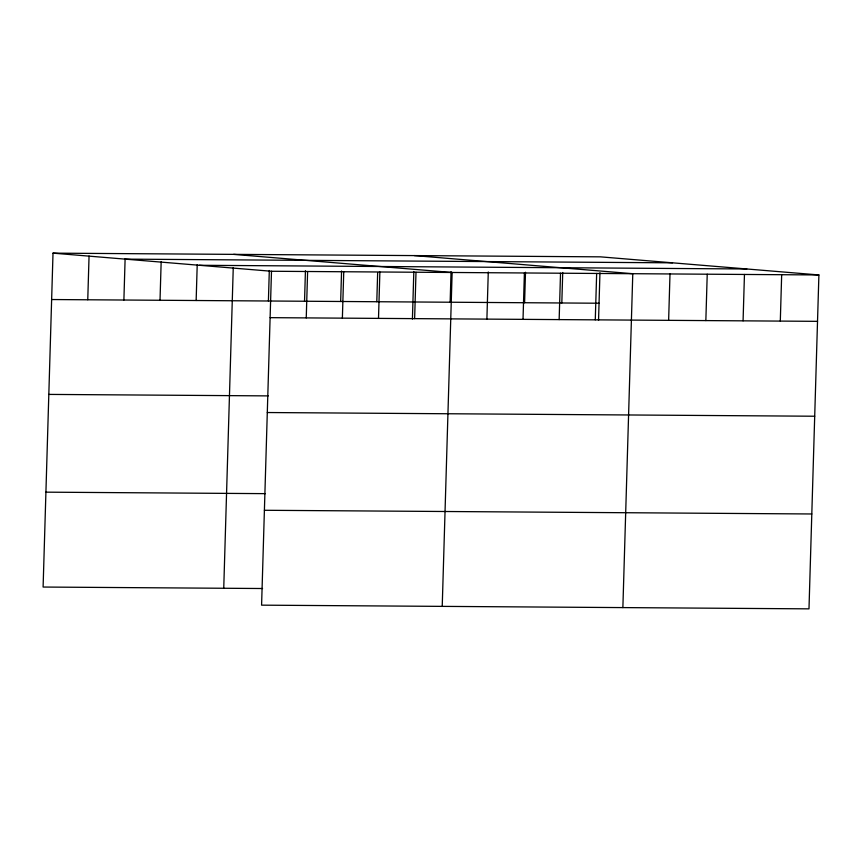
<?xml version="1.0" encoding="UTF-8"?>
<svg xmlns="http://www.w3.org/2000/svg" width="862" height="862" viewBox="0 0 862 862"><rect width="100%" height="100%" fill="white"/><g stroke="black" fill="none" stroke-linecap="round" stroke-linejoin="round"><path stroke-width="1.29" d="M53.013 253.148L271.487 271.261L261.585 605.156L808.987 608.852L818.9 274.956L600.415 256.844L53.013 253.148L43.1 587.044L262.554 588.52M87.762 299.771L89.055 256.036M123.891 300.019L125.109 258.934M160.02 300.267L161.162 261.832M196.148 300.504L197.215 264.72M223.743 588.261L233.257 267.619M268.405 301L269.31 270.506M304.534 301.237L305.439 270.754M306.247 317.895L307.615 271.508M340.662 301.484L341.567 271.002M342.376 318.143L343.744 271.756M376.791 301.722L377.664 272.564M378.504 318.38L379.873 271.993M412.413 319.102L413.825 271.487M414.633 318.628L416.001 272.241M450.147 302.217L451.052 271.735M442.228 606.385L452.13 272.489L233.656 254.365M486.89 319.112L488.28 271.993M523.018 319.36L524.398 272.974M524.592 302.724L525.497 272.241M559.147 319.608L560.526 273.211M561.819 302.971L562.724 272.489M595.276 319.845L596.655 273.459M598.54 320.362L599.952 272.748M622.87 607.602L632.783 273.707L414.299 255.583M668.632 320.341L670 273.954M705.849 320.589L707.228 274.202M743.076 320.847L744.456 274.461M780.304 321.095L781.672 274.709M125.109 259.128L672.522 262.824M199.391 265.28L746.804 268.976M271.487 271.261L818.9 274.956M51.634 299.534L599.047 303.23M270.108 317.658L817.521 321.343M48.822 394.408L268.265 395.895M267.295 412.532L814.709 416.227M45.912 492.159L265.367 493.646M264.397 510.282L811.81 513.978"/></g></svg>
